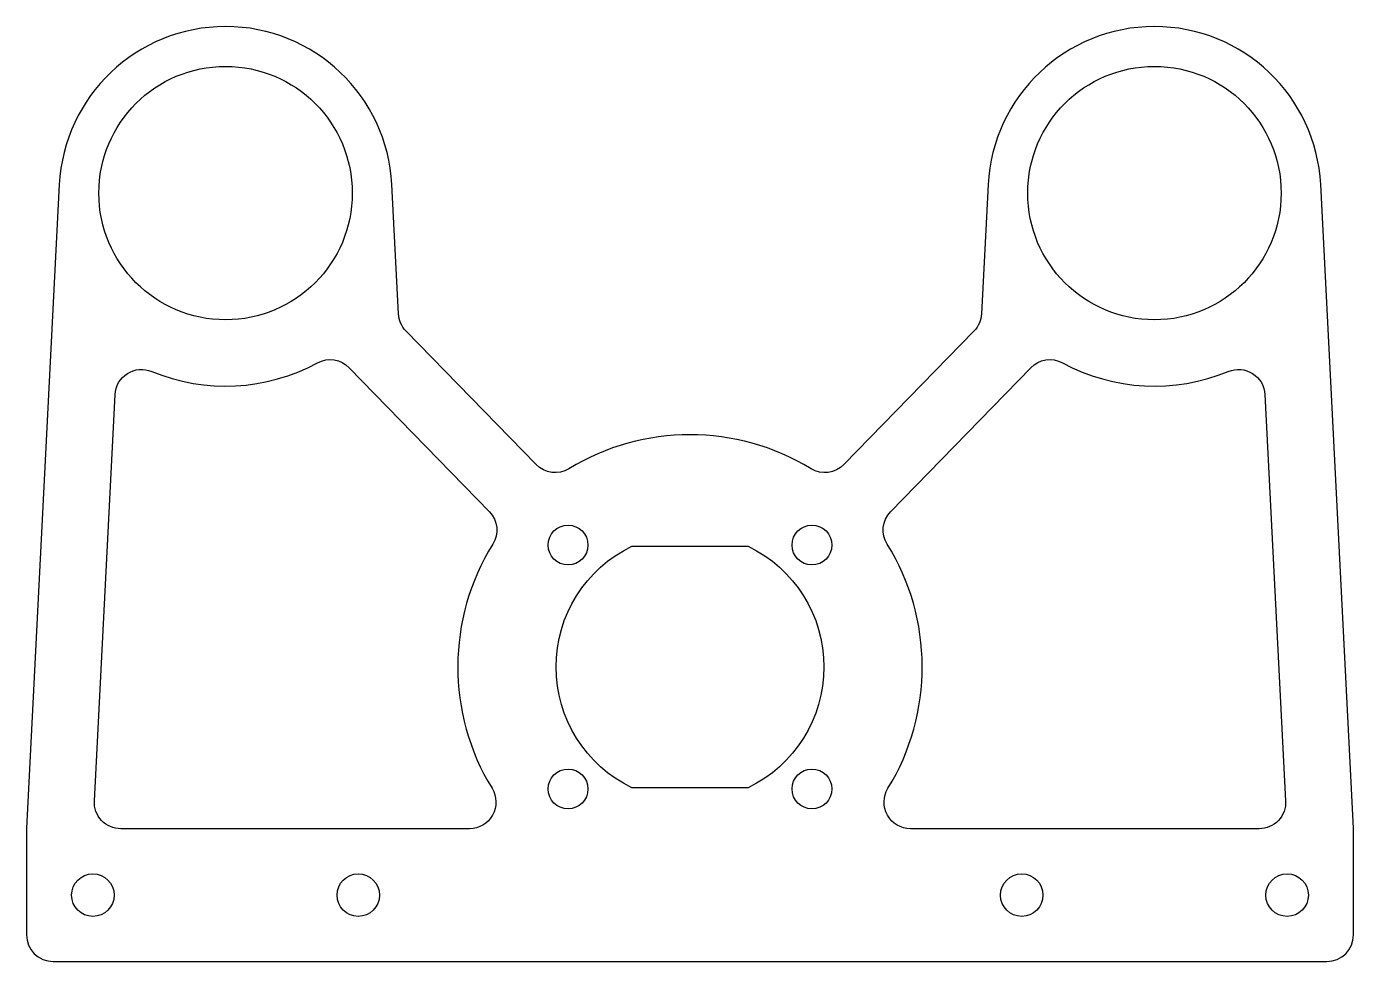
# Model space of a CAD drawing. Header units: millimetres. Extents: x -100 to 0, y 0 to 70.
import ezdxf

# ---------------------------------------------------------------- set-up
doc = ezdxf.new("R2010")
doc.units = ezdxf.units.MM

msp = doc.modelspace()

# ---------------------------------------------------------------- linework, layer by layer
for points in [[(-2, 0, 0.41421), (0, 2), (0, 9.95, 0.01269), (0, 10.05), (-2.47, 58.54, 0.95048), (-27.53, 58.54), (-28.03, 48.81, -0.18226), (-28.59, 47.52), (-38.4, 37.44, -0.35013), (-40.88, 37.13, 0.28121), (-59.12, 37.13, -0.35013), (-61.6, 37.44), (-71.41, 47.52, -0.18226), (-71.97, 48.81), (-72.47, 58.54, 0.95048), (-97.53, 58.54), (-100, 10.05, 0.01269), (-100, 9.95), (-100, 2, 0.41421), (-98, 0)], [(-64.92, 13.05, -0.58618), (-66.62, 10), (-92.89, 10, -0.42916), (-94.89, 12.1), (-93.33, 42.71, -0.51832), (-90.57, 44.46, 0.22605), (-78.07, 45.11, -0.33567), (-75.68, 44.74), (-65.12, 33.89, -0.34495), (-64.86, 31.44, 0.28398)], [(-33.38, 10, -0.58618), (-35.08, 13.05, 0.28398), (-35.14, 31.44, -0.34495), (-34.88, 33.89), (-24.32, 44.74, -0.33567), (-21.93, 45.11, 0.22605), (-9.43, 44.46, -0.51832), (-6.67, 42.71), (-5.11, 12.1, -0.42916), (-7.11, 10)], [(-45.62, 13.09), (-54.38, 13.09, -0.62838), (-54.38, 31.29), (-45.62, 31.29, -0.62838)]]:
    msp.add_lwpolyline(points, format="xyb", close=True)
for centre, radius in [((-85, 57.9), 9.55), ((-15, 57.9), 9.55), ((-59.19, 31.38), 1.5), ((-40.81, 31.38), 1.5), ((-59.19, 13), 1.5), ((-40.81, 13), 1.5), ((-95, 5), 1.6), ((-75, 5), 1.6), ((-25, 5), 1.6), ((-5, 5), 1.6)]:
    msp.add_circle(centre, radius)

doc.saveas('drawing.dxf')
